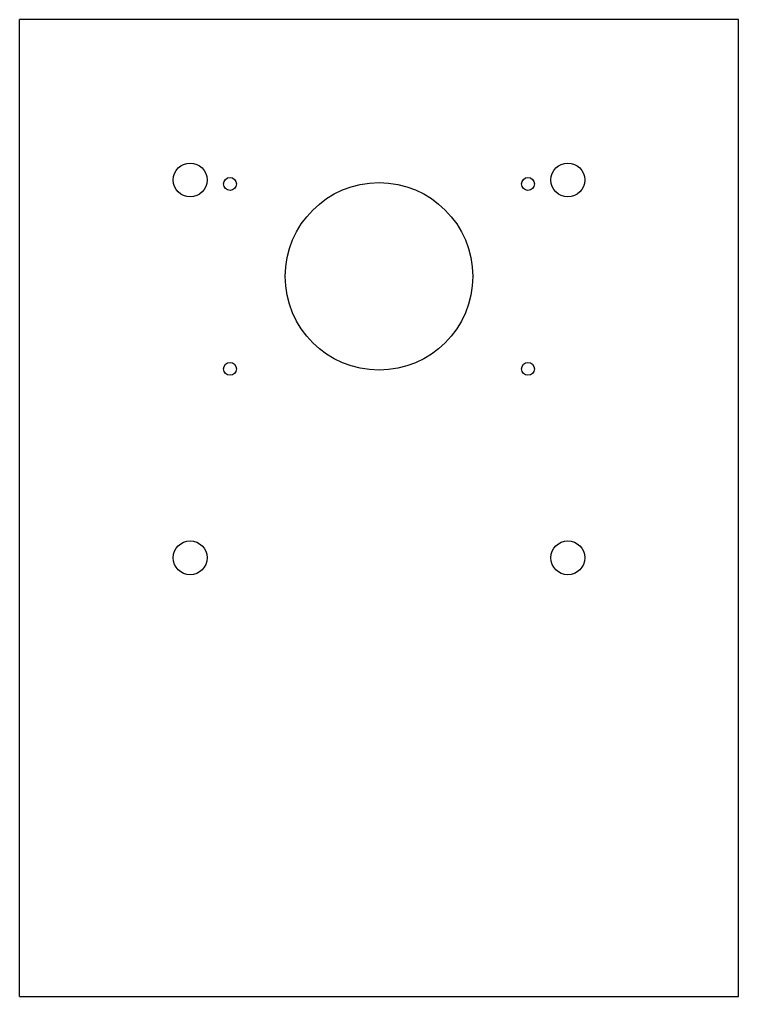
# Model space of a CAD drawing. Header units: millimetres. Extents: x 83 to 223, y 536 to 726.
import ezdxf

# ---------------------------------------------------------------- set-up
doc = ezdxf.new("R2010")
doc.units = ezdxf.units.MM
doc.layers.add('Projection', color=7, linetype='CONTINUOUS')

msp = doc.modelspace()

# ---------------------------------------------------------------- linework, layer by layer
at = {"layer": 'Projection'}
for p, q in [((223, 726.17), (83, 726.17)), ((83, 536), (83, 726.17)), ((223, 536), (223, 726.17)), ((83, 536), (223, 536))]:
    msp.add_line(p, q, dxfattribs=at)
for centre, radius in [((116.23, 694.94), 3.3), ((189.77, 694.94), 3.3), ((124, 694.17), 1.25), ((153, 676.17), 18.25), ((182, 694.17), 1.25), ((124, 658.17), 1.25), ((182, 658.17), 1.25), ((116.23, 621.4), 3.3), ((189.77, 621.4), 3.3)]:
    msp.add_circle(centre, radius, dxfattribs=at)

doc.saveas('drawing.dxf')
